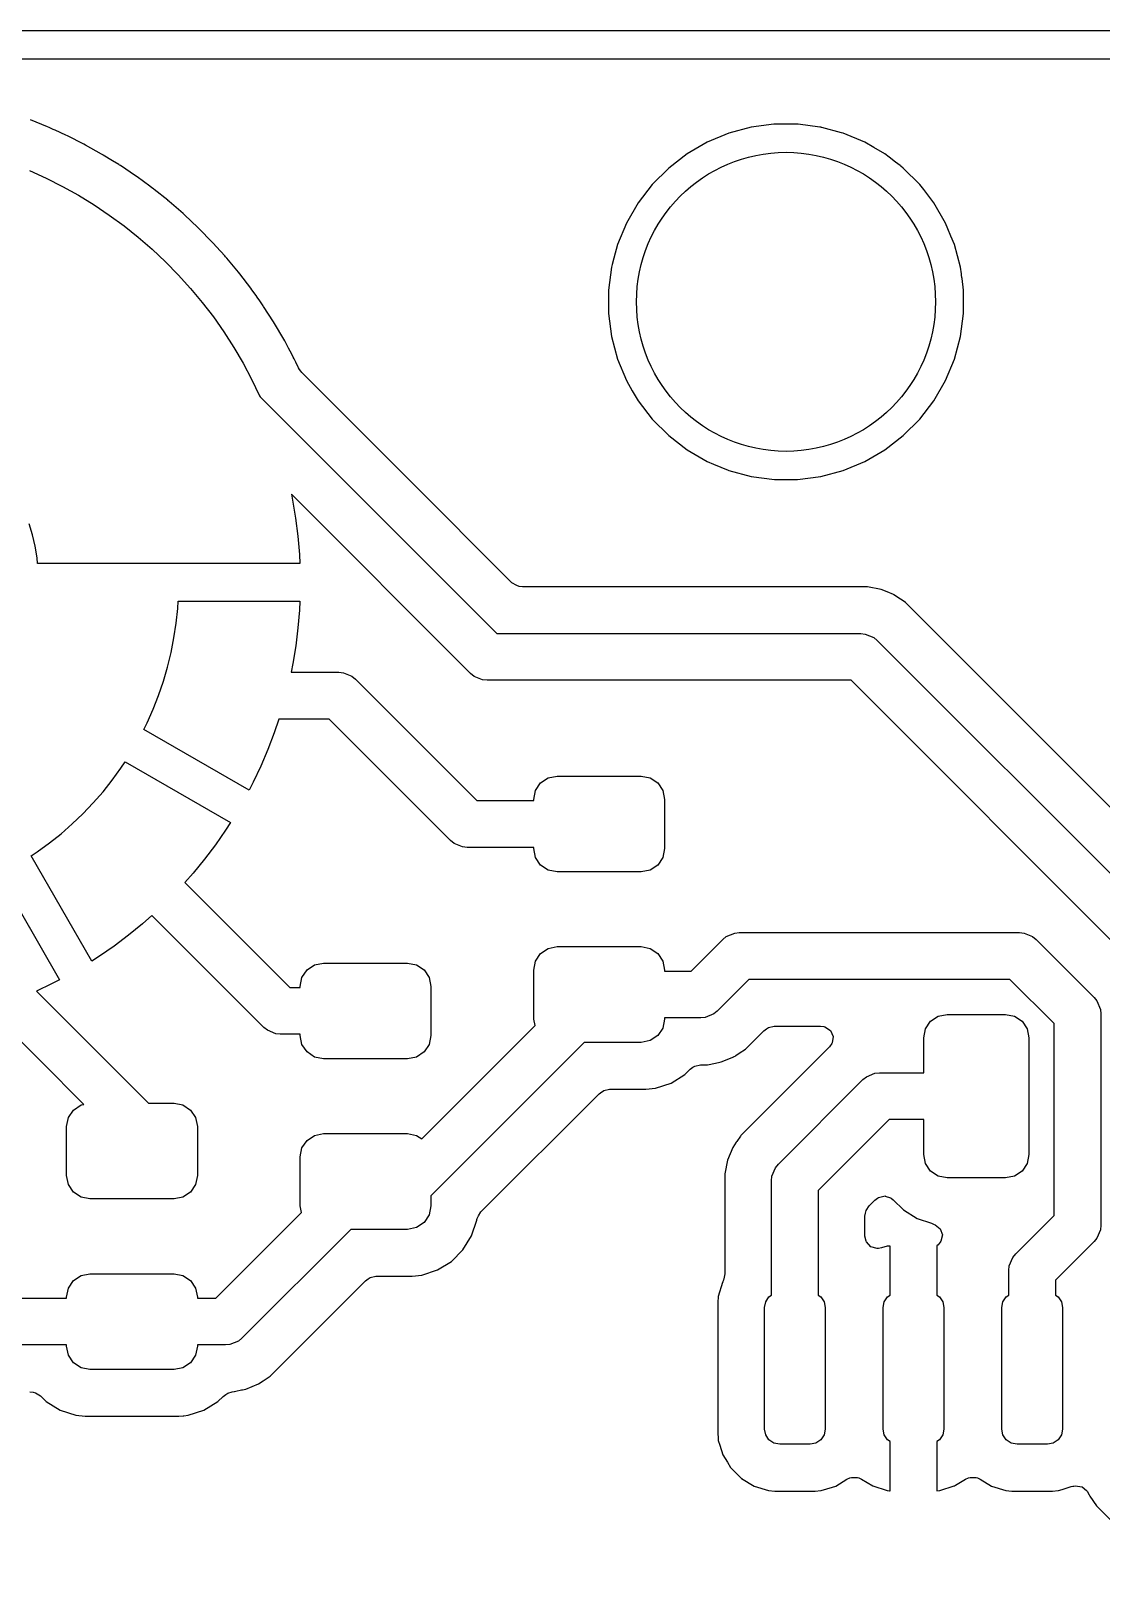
# Model space of a CAD drawing. Header units: millimetres. Extents: x 117.1 to 182.9, y -117.9 to -82.1.
# Drawn here: x 141.92 to 153.37, y -98.58 to -82.1 of the extents above; entities that cross this region are included whole.
import ezdxf

# ---------------------------------------------------------------- set-up
doc = ezdxf.new("R2010")
doc.units = ezdxf.units.MM
for name, color, linetype, lineweight, true_color in [('cut_in', 5, 'CONTINUOUS', 25, 0x0000ff), ('cut_out', 174, 'CONTINUOUS', 25, 0x000080), ('trace_in', 6, 'CONTINUOUS', 25, 0xff00ff), ('trace_out', 214, 'CONTINUOUS', 25, 0x800080)]:
    doc.layers.add(name, color=color, linetype=linetype, lineweight=lineweight, true_color=true_color)

msp = doc.modelspace()

# ---------------------------------------------------------------- linework, layer by layer
at = {"layer": 'cut_in'}
msp.add_circle((150, -85), 1.6, dxfattribs=at)
at = {"layer": 'cut_out', "linetype": 'CONTINUOUS'}
msp.add_line((164, -82.1), (136, -82.1), dxfattribs=at)
at = {"layer": 'trace_in', "linetype": 'CONTINUOUS'}
for p, q in [((149.387786, -83.196499), (149.15765, -83.291824)), ((149.628439, -83.132016), (149.387786, -83.196499)), ((149.871333, -83.100039), (149.628439, -83.132016)), ((149.873347, -83.099705), (149.871333, -83.100039)), ((149.875424, -83.0995), (149.873347, -83.099705)), ((149.875429, -83.0995), (149.875424, -83.0995)), ((149.875435, -83.0995), (149.875429, -83.0995)), ((150.124565, -83.0995), (149.875435, -83.0995)), ((150.12457, -83.0995), (150.124565, -83.0995)), ((150.124575, -83.0995), (150.12457, -83.0995)), ((150.126649, -83.099705), (150.124575, -83.0995)), ((150.128665, -83.100039), (150.126649, -83.099705)), ((150.363502, -83.130956), (150.128665, -83.100039)), ((150.371667, -83.131491), (150.363502, -83.130956)), ((150.379396, -83.134115), (150.371667, -83.131491)), ((150.383588, -83.135239), (150.379396, -83.134115)), ((150.383608, -83.135245), (150.383588, -83.135239)), ((150.593628, -83.19152), (150.383608, -83.135245)), ((150.612214, -83.1965), (150.593628, -83.19152)), ((150.842348, -83.291824), (150.612214, -83.1965)), ((149.157609, -83.291845), (148.941873, -83.416399)), ((149.15761, -83.291843), (149.157609, -83.291845)), ((149.157623, -83.291837), (149.15761, -83.291843)), ((149.15763, -83.291833), (149.157623, -83.291837)), ((149.157637, -83.29183), (149.15763, -83.291833)), ((149.15765, -83.291824), (149.157637, -83.29183)), ((150.842361, -83.29183), (150.842348, -83.291824)), ((150.842376, -83.291837), (150.842361, -83.29183)), ((150.939641, -83.347993), (150.842376, -83.291837)), ((151.058125, -83.416399), (150.939641, -83.347993)), ((148.744209, -83.568074), (148.568074, -83.744209)), ((148.744217, -83.568067), (148.744209, -83.568074)), ((148.744232, -83.568053), (148.744217, -83.568067)), ((148.941873, -83.416399), (148.744232, -83.568053)), ((151.104092, -83.451671), (151.058125, -83.416399)), ((151.172332, -83.504033), (151.104092, -83.451671)), ((151.22294, -83.542866), (151.172332, -83.504033)), ((151.228182, -83.546888), (151.22294, -83.542866)), ((151.228203, -83.546904), (151.228182, -83.546888)), ((151.255766, -83.568053), (151.228203, -83.546904)), ((151.255771, -83.568057), (151.255766, -83.568053)), ((151.255774, -83.56806), (151.255771, -83.568057)), ((151.255781, -83.568066), (151.255774, -83.56806)), ((151.431933, -83.744218), (151.255781, -83.568066)), ((148.568053, -83.744232), (148.416399, -83.941873)), ((148.568067, -83.744217), (148.568053, -83.744232)), ((148.568074, -83.744209), (148.568067, -83.744217)), ((151.431939, -83.744225), (151.431933, -83.744218)), ((151.431941, -83.744228), (151.431939, -83.744225)), ((151.431945, -83.744232), (151.431941, -83.744228)), ((151.47428, -83.799405), (151.431945, -83.744232)), ((151.583599, -83.941873), (151.47428, -83.799405)), ((148.416399, -83.941873), (148.291845, -84.157609)), ((151.708162, -84.157623), (151.583599, -83.941873)), ((148.291824, -84.15765), (148.196499, -84.387786)), ((148.29183, -84.157637), (148.291824, -84.15765)), ((148.291833, -84.15763), (148.29183, -84.157637)), ((148.291837, -84.157623), (148.291833, -84.15763)), ((148.291845, -84.157609), (148.291837, -84.157623)), ((151.708169, -84.157638), (151.708162, -84.157623)), ((151.708173, -84.157649), (151.708169, -84.157638)), ((151.708174, -84.15765), (151.708173, -84.157649)), ((151.732969, -84.21751), (151.708174, -84.15765)), ((151.732969, -84.217511), (151.732969, -84.21751)), ((151.766002, -84.297261), (151.732969, -84.217511)), ((148.196499, -84.387786), (148.157581, -84.533032)), ((151.803502, -84.387793), (151.766002, -84.297261)), ((151.867982, -84.628435), (151.803502, -84.387793)), ((148.157581, -84.533032), (148.138996, -84.602394)), ((148.132017, -84.628437), (148.099501, -84.875417)), ((148.132018, -84.628435), (148.132017, -84.628437)), ((148.138996, -84.602394), (148.132018, -84.628435)), ((151.867982, -84.628438), (151.867982, -84.628435)), ((151.877623, -84.701671), (151.867982, -84.628438)), ((151.879097, -84.712864), (151.877623, -84.701671)), ((151.87934, -84.714706), (151.879097, -84.712864)), ((151.879341, -84.714711), (151.87934, -84.714706)), ((151.882672, -84.740013), (151.879341, -84.714711)), ((148.099501, -84.875417), (148.0995, -84.875446)), ((148.0995, -84.875446), (148.0995, -85.124552)), ((151.883986, -84.75), (151.882672, -84.740013)), ((151.9005, -84.875435), (151.883986, -84.75)), ((151.9005, -85.124565), (151.9005, -84.875435)), ((148.0995, -85.124552), (148.099501, -85.124581)), ((148.099501, -85.124581), (148.132016, -85.371559)), ((151.867982, -85.371565), (151.9005, -85.124565)), ((148.132016, -85.371559), (148.196499, -85.612212)), ((151.803502, -85.612207), (151.867982, -85.371565)), ((148.196499, -85.612212), (148.291824, -85.842348)), ((151.708164, -85.842373), (151.803502, -85.612207)), ((148.291824, -85.842348), (148.29183, -85.842361)), ((148.29183, -85.842361), (148.291837, -85.842376)), ((148.291837, -85.842376), (148.355169, -85.952071)), ((151.583599, -86.058127), (151.708164, -85.842373)), ((148.355169, -85.952071), (148.416399, -86.058125)), ((148.416399, -86.058125), (148.568053, -86.255766)), ((151.431938, -86.255776), (151.583599, -86.058127)), ((148.568053, -86.255766), (148.568057, -86.255771)), ((148.568057, -86.255771), (148.56806, -86.255774)), ((148.56806, -86.255774), (148.568066, -86.255781)), ((148.568066, -86.255781), (148.744218, -86.431933)), ((151.255776, -86.431938), (151.431938, -86.255776)), ((148.744218, -86.431933), (148.744225, -86.431939)), ((148.744225, -86.431939), (148.744228, -86.431941)), ((148.744228, -86.431941), (148.744232, -86.431945)), ((148.744232, -86.431945), (148.941873, -86.583599)), ((151.058127, -86.583599), (151.255776, -86.431938)), ((148.941873, -86.583599), (149.157623, -86.708162)), ((150.842373, -86.708164), (151.058127, -86.583599)), ((149.157623, -86.708162), (149.157638, -86.708169)), ((149.157638, -86.708169), (149.225734, -86.736375)), ((149.225734, -86.736375), (149.379362, -86.80001)), ((149.379362, -86.80001), (149.387793, -86.803502)), ((149.387793, -86.803502), (149.628435, -86.867982)), ((150.371565, -86.867982), (150.612207, -86.803502)), ((150.612207, -86.803502), (150.842373, -86.708164)), ((149.628435, -86.867982), (149.875435, -86.9005)), ((149.875435, -86.9005), (149.875442, -86.9005)), ((149.875442, -86.9005), (150.124558, -86.9005)), ((150.124558, -86.9005), (150.124565, -86.9005)), ((150.124565, -86.9005), (150.371565, -86.867982))]:
    msp.add_line(p, q, dxfattribs=at)
at = {"layer": 'trace_out', "linetype": 'CONTINUOUS'}
for p, q in [((136.006643, -82.4005), (163.993357, -82.4005)), ((142.094626, -83.126893), (141.913395, -83.052953)), ((142.113541, -83.135064), (142.094626, -83.126893)), ((142.157853, -83.155288), (142.113541, -83.135064)), ((142.176539, -83.163816), (142.157853, -83.155288)), ((142.291623, -83.216339), (142.176539, -83.163816)), ((142.291636, -83.216345), (142.291623, -83.216339)), ((142.291642, -83.216348), (142.291636, -83.216345)), ((142.291703, -83.216376), (142.291642, -83.216348)), ((142.291918, -83.216475), (142.291703, -83.216376)), ((142.292464, -83.216743), (142.291918, -83.216475)), ((142.310206, -83.225281), (142.292464, -83.216743)), ((142.484792, -83.313731), (142.310206, -83.225281)), ((142.502997, -83.323424), (142.484792, -83.313731)), ((142.673834, -83.418917), (142.502997, -83.323424)), ((142.680808, -83.423004), (142.673834, -83.418917)), ((142.689357, -83.428015), (142.680808, -83.423004)), ((142.689368, -83.428021), (142.689357, -83.428015)), ((142.691072, -83.42902), (142.689368, -83.428021)), ((142.69163, -83.429348), (142.691072, -83.42902)), ((142.790461, -83.490008), (142.69163, -83.429348)), ((142.858452, -83.531738), (142.790461, -83.490008)), ((142.865622, -83.536342), (142.858452, -83.531738)), ((142.875781, -83.542866), (142.865622, -83.536342)), ((143.038299, -83.651977), (142.875781, -83.542866)), ((141.903678, -83.594943), (142.081744, -83.67621)), ((142.081744, -83.67621), (142.256349, -83.764668)), ((143.055178, -83.663816), (143.038299, -83.651977)), ((143.191586, -83.7637), (143.055178, -83.663816)), ((142.256349, -83.764668), (142.427203, -83.860171)), ((142.427203, -83.860171), (142.594021, -83.962559)), ((143.213076, -83.779436), (143.191586, -83.7637)), ((143.213118, -83.779467), (143.213076, -83.779436)), ((143.229478, -83.791968), (143.213118, -83.779467)), ((143.229483, -83.791972), (143.229478, -83.791968)), ((143.238828, -83.799419), (143.229483, -83.791972)), ((143.382518, -83.913915), (143.238828, -83.799419)), ((142.594021, -83.962559), (142.756527, -84.071662)), ((143.382549, -83.913941), (143.382518, -83.913915)), ((143.383795, -83.914976), (143.382549, -83.913941)), ((143.398412, -83.927118), (143.383795, -83.914976)), ((143.398464, -83.927162), (143.398412, -83.927118)), ((143.546349, -84.055198), (143.398464, -83.927162)), ((143.56169, -84.069038), (143.546349, -84.055198)), ((142.756527, -84.071662), (142.91445, -84.1873)), ((142.91445, -84.1873), (143.067529, -84.309279)), ((143.704391, -84.203145), (143.56169, -84.069038)), ((143.704735, -84.203486), (143.704391, -84.203145)), ((143.719049, -84.217498), (143.704735, -84.203486)), ((143.856098, -84.357245), (143.719049, -84.217498)), ((143.067529, -84.309279), (143.215507, -84.437396)), ((143.870222, -84.372247), (143.856098, -84.357245)), ((143.906112, -84.411959), (143.870222, -84.372247)), ((143.215507, -84.437396), (143.35814, -84.57144)), ((143.994354, -84.5096), (143.906112, -84.411959)), ((144.001476, -84.51748), (143.994354, -84.5096)), ((144.014964, -84.533032), (144.001476, -84.51748)), ((144.01497, -84.533039), (144.014964, -84.533032)), ((144.14018, -84.683486), (144.01497, -84.533039)), ((143.35814, -84.57144), (143.495189, -84.711187)), ((143.495189, -84.711187), (143.626428, -84.856404)), ((144.153038, -84.699592), (144.14018, -84.683486)), ((144.272011, -84.855017), (144.153038, -84.699592)), ((143.626428, -84.856404), (143.751638, -85.006851)), ((144.284203, -84.871635), (144.272011, -84.855017)), ((144.286881, -84.875446), (144.284203, -84.871635)), ((144.335527, -84.94467), (144.286881, -84.875446)), ((143.751638, -85.006851), (143.870611, -85.162276)), ((144.335528, -84.944671), (144.335527, -84.94467)), ((144.335701, -84.944918), (144.335528, -84.944671)), ((144.360575, -84.980315), (144.335701, -84.944918)), ((144.396756, -85.031802), (144.360575, -84.980315)), ((144.40394, -85.042483), (144.396756, -85.031802)), ((144.408247, -85.048885), (144.40394, -85.042483)), ((144.514163, -85.213486), (144.408247, -85.048885)), ((143.870611, -85.162276), (143.98315, -85.322423)), ((144.52496, -85.231043), (144.514163, -85.213486)), ((143.98315, -85.322423), (144.089066, -85.487024)), ((144.624078, -85.399825), (144.52496, -85.231043)), ((144.089066, -85.487024), (144.188184, -85.655806)), ((144.634151, -85.417807), (144.624078, -85.399825)), ((144.676572, -85.497297), (144.634151, -85.417807)), ((144.709224, -85.558481), (144.676572, -85.497297)), ((144.188184, -85.655806), (144.280339, -85.828488)), ((144.709225, -85.558483), (144.709224, -85.558481)), ((144.726293, -85.590464), (144.709225, -85.558483)), ((144.73565, -85.608891), (144.726293, -85.590464)), ((144.753247, -85.645372), (144.73565, -85.608891)), ((144.782918, -85.706883), (144.753247, -85.645372)), ((144.793491, -85.724787), (144.782918, -85.706883)), ((144.280339, -85.828488), (144.365379, -86.004783)), ((144.805413, -85.741578), (144.793491, -85.724787)), ((144.818836, -85.757468), (144.805413, -85.741578)), ((145.953174, -86.891807), (144.818836, -85.757468)), ((144.365379, -86.004783), (144.370757, -86.017203)), ((144.370757, -86.017203), (146.903554, -88.55)), ((147.067136, -88.005769), (145.953174, -86.891807)), ((146.623223, -88.976777), (144.706275, -87.059829)), ((144.706275, -87.059829), (144.719118, -87.121661)), ((144.719118, -87.121661), (144.751076, -87.314768)), ((144.751076, -87.314768), (144.775135, -87.509018)), ((141.934986, -87.494103), (141.899444, -87.374084)), ((141.962952, -87.616109), (141.934986, -87.494103)), ((144.775135, -87.509018), (144.791256, -87.704087)), ((141.983233, -87.739625), (141.962952, -87.616109)), ((141.989975, -87.801848), (141.983233, -87.739625)), ((144.795832, -87.801848), (141.989975, -87.801848)), ((144.791256, -87.704087), (144.795832, -87.801848)), ((147.119881, -88.037065), (147.067136, -88.005769)), ((147.145123, -88.044477), (147.119881, -88.037065)), ((147.180059, -88.0495), (147.145123, -88.044477)), ((150.873918, -88.0495), (147.180059, -88.0495)), ((150.87392, -88.0495), (150.873918, -88.0495)), ((150.873922, -88.0495), (150.87392, -88.0495)), ((151.0189, -88.078338), (150.873922, -88.0495)), ((151.018911, -88.078341), (151.0189, -88.078338)), ((151.018913, -88.078341), (151.018911, -88.078341)), ((151.018917, -88.078343), (151.018913, -88.078341)), ((151.081134, -88.104114), (151.018917, -88.078343)), ((151.149828, -88.132568), (151.081134, -88.104114)), ((151.154462, -88.134224), (151.149828, -88.132568)), ((151.224178, -88.180807), (151.154462, -88.134224)), ((151.252895, -88.199995), (151.224178, -88.180807)), ((143.47299, -88.439596), (143.489301, -88.281273)), ((143.489301, -88.281273), (143.494281, -88.201848)), ((143.494281, -88.201848), (144.795832, -88.201848)), ((144.791355, -88.297801), (144.775674, -88.489271)), ((144.795832, -88.201848), (144.791355, -88.297801)), ((151.278414, -88.217046), (151.252895, -88.199995)), ((151.278421, -88.217052), (151.278414, -88.217046)), ((151.278428, -88.217059), (151.278421, -88.217052)), ((151.278429, -88.21706), (151.278428, -88.217059)), ((153.637046, -90.575679), (151.278429, -88.21706)), ((143.449499, -88.597013), (143.47299, -88.439596)), ((144.775674, -88.489271), (144.752346, -88.679961)), ((143.418877, -88.7532), (143.449499, -88.597013)), ((146.903554, -88.55), (150.8, -88.55)), ((150.8, -88.55), (150.848773, -88.554804)), ((150.848773, -88.554804), (150.938893, -88.592133)), ((150.938893, -88.592133), (150.938897, -88.592137)), ((150.938897, -88.592137), (150.976777, -88.623223)), ((150.976777, -88.623223), (154.081777, -91.728223)), ((143.381187, -88.907833), (143.418877, -88.7532)), ((144.752346, -88.679961), (144.721406, -88.869565)), ((143.336507, -89.060594), (143.381187, -88.907833)), ((144.721406, -88.869565), (144.702047, -88.964203)), ((144.702047, -88.964203), (145.214203, -88.964203)), ((145.214203, -88.964203), (145.262976, -88.969007)), ((145.262976, -88.969007), (145.353096, -89.006336)), ((145.353096, -89.006336), (145.3531, -89.00634)), ((145.3531, -89.00634), (145.39098, -89.037426)), ((146.661102, -89.007862), (146.623223, -88.976777)), ((146.661107, -89.007867), (146.661102, -89.007862)), ((146.751227, -89.045196), (146.661107, -89.007867)), ((143.284929, -89.211165), (143.336507, -89.060594)), ((145.39098, -89.037426), (146.691054, -90.3375)), ((146.8, -89.05), (146.751227, -89.045196)), ((150.696446, -89.05), (146.8, -89.05)), ((153.655, -92.008554), (150.696446, -89.05)), ((143.22656, -89.359236), (143.284929, -89.211165)), ((143.161521, -89.504501), (143.22656, -89.359236)), ((144.571685, -89.464203), (144.52271, -89.611082)), ((145.110649, -89.464203), (144.571685, -89.464203)), ((146.410723, -90.764277), (145.110649, -89.464203)), ((143.126136, -89.575783), (143.161521, -89.504501)), ((144.253312, -90.226559), (143.126136, -89.575783)), ((144.52271, -89.611082), (144.454699, -89.790752)), ((144.454699, -89.790752), (144.379554, -89.967558)), ((142.788801, -90.117428), (142.882084, -89.988471)), ((142.882084, -89.988471), (142.926136, -89.922194)), ((142.926136, -89.922194), (144.053312, -90.572969)), ((144.379554, -89.967558), (144.297395, -90.141214)), ((142.689753, -90.242012), (142.788801, -90.117428)), ((144.297395, -90.141214), (144.253312, -90.226559)), ((147.31903, -90.229329), (147.373223, -90.148223)), ((147.373223, -90.148223), (147.454329, -90.09403)), ((147.454329, -90.09403), (147.55, -90.075)), ((147.55, -90.075), (148.45, -90.075)), ((148.45, -90.075), (148.545671, -90.09403)), ((148.545671, -90.09403), (148.626777, -90.148223)), ((148.626777, -90.148223), (148.68097, -90.229329)), ((142.585143, -90.361965), (142.689753, -90.242012)), ((147.3, -90.325), (147.31903, -90.229329)), ((147.3, -90.3375), (147.3, -90.325)), ((148.68097, -90.229329), (148.7, -90.325)), ((148.7, -90.325), (148.7, -90.85)), ((142.360118, -90.586995), (142.475189, -90.477038)), ((142.475189, -90.477038), (142.585143, -90.361965)), ((146.691054, -90.3375), (147.3, -90.3375)), ((142.240167, -90.691606), (142.360118, -90.586995)), ((144.001459, -90.653829), (143.892147, -90.81181)), ((144.053312, -90.572969), (144.001459, -90.653829)), ((141.98663, -90.883943), (142.115586, -90.790658)), ((142.115586, -90.790658), (142.240167, -90.691606)), ((143.892147, -90.81181), (143.776602, -90.965291)), ((146.448602, -90.795362), (146.410723, -90.764277)), ((146.448607, -90.795367), (146.448602, -90.795362)), ((146.538727, -90.832696), (146.448607, -90.795367)), ((141.920346, -90.927984), (141.98663, -90.883943)), ((142.571121, -92.05516), (141.920346, -90.927984)), ((143.776602, -90.965291), (143.655008, -91.114025)), ((146.5875, -90.8375), (146.538727, -90.832696)), ((147.3, -90.8375), (146.5875, -90.8375)), ((147.3, -90.85), (147.3, -90.8375)), ((147.31903, -90.945671), (147.3, -90.85)), ((147.373223, -91.026777), (147.31903, -90.945671)), ((148.68097, -90.945671), (148.626777, -91.026777)), ((148.7, -90.85), (148.68097, -90.945671)), ((141.573935, -91.127984), (142.224711, -92.25516)), ((143.655008, -91.114025), (143.566927, -91.213373)), ((147.454329, -91.08097), (147.373223, -91.026777)), ((147.55, -91.1), (147.454329, -91.08097)), ((148.45, -91.1), (147.55, -91.1)), ((148.545671, -91.08097), (148.45, -91.1)), ((148.626777, -91.026777), (148.545671, -91.08097)), ((143.566927, -91.213373), (144.691054, -92.3375)), ((143.213486, -91.56704), (143.11218, -91.656861)), ((144.410723, -92.764277), (143.213486, -91.56704)), ((142.963447, -91.778457), (142.809968, -91.894005)), ((143.11218, -91.656861), (142.963447, -91.778457)), ((149.323223, -91.823223), (149.361102, -91.792137)), ((149.361102, -91.792137), (149.361107, -91.792133)), ((149.361107, -91.792133), (149.451227, -91.754804)), ((149.451227, -91.754804), (149.5, -91.75)), ((149.5, -91.75), (152.5, -91.75)), ((152.5, -91.75), (152.548773, -91.754804)), ((152.548773, -91.754804), (152.638893, -91.792133)), ((152.638893, -91.792133), (152.638897, -91.792137)), ((152.638897, -91.792137), (152.676777, -91.823223)), ((142.809968, -91.894005), (142.651989, -92.00332)), ((147.31903, -92.054329), (147.373223, -91.973223)), ((147.373223, -91.973223), (147.454329, -91.91903)), ((147.454329, -91.91903), (147.55, -91.9)), ((147.55, -91.9), (148.45, -91.9)), ((148.45, -91.9), (148.545671, -91.91903)), ((148.545671, -91.91903), (148.626777, -91.973223)), ((148.626777, -91.973223), (148.68097, -92.054329)), ((148.983946, -92.1625), (149.323223, -91.823223)), ((152.676777, -91.823223), (153.296828, -92.443275)), ((142.651989, -92.00332), (142.571121, -92.05516)), ((144.873223, -92.148223), (144.954329, -92.09403)), ((144.954329, -92.09403), (145.05, -92.075)), ((145.05, -92.075), (145.95, -92.075)), ((145.95, -92.075), (146.045671, -92.09403)), ((146.045671, -92.09403), (146.126777, -92.148223)), ((147.3, -92.15), (147.31903, -92.054329)), ((148.68097, -92.054329), (148.7, -92.15)), ((142.139375, -92.29926), (141.978463, -92.375386)), ((142.224711, -92.25516), (142.139375, -92.29926)), ((144.8, -92.325), (144.81903, -92.229329)), ((144.81903, -92.229329), (144.873223, -92.148223)), ((146.126777, -92.148223), (146.18097, -92.229329)), ((146.18097, -92.229329), (146.2, -92.325)), ((147.3, -92.675), (147.3, -92.15)), ((148.7, -92.15), (148.7, -92.1625)), ((148.7, -92.1625), (148.983946, -92.1625)), ((149.603554, -92.25), (149.264277, -92.589277)), ((152.396446, -92.25), (149.603554, -92.25)), ((152.870051, -92.723604), (152.396446, -92.25)), ((141.978463, -92.375386), (143.176777, -93.5737)), ((144.691054, -92.3375), (144.8, -92.3375)), ((144.8, -92.3375), (144.8, -92.325)), ((146.2, -92.325), (146.2, -92.85)), ((153.296828, -92.443275), (153.327919, -92.481159)), ((142.484081, -93.588112), (141.467722, -92.571753)), ((149.226393, -92.620367), (149.136273, -92.657696)), ((149.226397, -92.620362), (149.226393, -92.620367)), ((149.264277, -92.589277), (149.226397, -92.620362)), ((151.629329, -92.64403), (151.725, -92.625)), ((151.725, -92.625), (152.35, -92.625)), ((152.35, -92.625), (152.445671, -92.64403)), ((153.327919, -92.481159), (153.365248, -92.571279)), ((153.365248, -92.571279), (153.365248, -92.571288)), ((153.365248, -92.571288), (153.370051, -92.620051)), ((153.370051, -92.620051), (153.370051, -94.879949)), ((144.448602, -92.795362), (144.410723, -92.764277)), ((144.448607, -92.795367), (144.448602, -92.795362)), ((144.538727, -92.832696), (144.448607, -92.795367)), ((146.102166, -93.956779), (147.313927, -92.745018)), ((147.313927, -92.745018), (147.3, -92.675)), ((148.68097, -92.770671), (148.626777, -92.851777)), ((148.7, -92.675), (148.68097, -92.770671)), ((149.0875, -92.6625), (148.7, -92.6625)), ((148.7, -92.6625), (148.7, -92.675)), ((149.136273, -92.657696), (149.0875, -92.6625)), ((149.761944, -92.799423), (149.790194, -92.778275)), ((149.790194, -92.778275), (149.813286, -92.765667)), ((149.813286, -92.765667), (149.872711, -92.7505)), ((149.872711, -92.7505), (150.37094, -92.7505)), ((150.37094, -92.7505), (150.405867, -92.755521)), ((150.405867, -92.755521), (150.41672, -92.758707)), ((150.41672, -92.758707), (150.475501, -92.796477)), ((150.475501, -92.796477), (150.50453, -92.860031)), ((151.475, -92.875), (151.49403, -92.779329)), ((151.49403, -92.779329), (151.548223, -92.698223)), ((151.548223, -92.698223), (151.629329, -92.64403)), ((152.445671, -92.64403), (152.526777, -92.698223)), ((152.526777, -92.698223), (152.58097, -92.779329)), ((152.58097, -92.779329), (152.6, -92.875)), ((152.870051, -94.776395), (152.870051, -92.723604)), ((144.5875, -92.8375), (144.538727, -92.832696)), ((144.8, -92.8375), (144.5875, -92.8375)), ((144.8, -92.85), (144.8, -92.8375)), ((144.81903, -92.945671), (144.8, -92.85)), ((144.873223, -93.026777), (144.81903, -92.945671)), ((146.18097, -92.945671), (146.126777, -93.026777)), ((146.2, -92.85), (146.18097, -92.945671)), ((147.841054, -92.925), (146.2, -94.566054)), ((148.45, -92.925), (147.841054, -92.925)), ((148.545671, -92.90597), (148.45, -92.925)), ((148.626777, -92.851777), (148.545671, -92.90597)), ((149.565916, -92.995452), (149.761944, -92.799423)), ((150.491405, -92.936167), (150.466289, -92.972342)), ((150.49459, -92.929192), (150.491405, -92.936167)), ((150.494591, -92.92919), (150.49459, -92.929192)), ((150.50453, -92.860031), (150.494591, -92.92919)), ((151.475, -93.25), (151.475, -92.875)), ((152.6, -92.875), (152.6, -94.125)), ((144.954329, -93.08097), (144.873223, -93.026777)), ((145.05, -93.1), (144.954329, -93.08097)), ((145.95, -93.1), (145.05, -93.1)), ((146.045671, -93.08097), (145.95, -93.1)), ((146.126777, -93.026777), (146.045671, -93.08097)), ((149.306413, -93.134158), (149.425091, -93.085)), ((149.425091, -93.085), (149.436459, -93.080291)), ((149.436459, -93.080291), (149.439242, -93.079321)), ((149.439242, -93.079321), (149.440679, -93.078656)), ((149.440679, -93.078656), (149.445349, -93.076608)), ((149.445349, -93.076608), (149.454605, -93.072774)), ((149.454605, -93.072774), (149.463488, -93.06389)), ((149.463488, -93.06389), (149.498902, -93.040228)), ((149.498902, -93.040228), (149.565916, -92.995452)), ((150.466289, -92.972342), (149.51684, -93.921789)), ((148.769334, -93.359814), (148.918656, -93.267712)), ((148.918656, -93.267712), (148.974447, -93.21192)), ((148.974447, -93.21192), (149.002694, -93.190775)), ((149.002694, -93.190775), (149.025786, -93.178167)), ((149.025786, -93.178167), (149.085211, -93.163)), ((149.085211, -93.163), (149.161421, -93.163)), ((149.161421, -93.163), (149.177495, -93.159802)), ((149.177495, -93.159802), (149.276109, -93.140186)), ((149.276109, -93.140186), (149.306413, -93.134158)), ((150.823223, -93.323223), (150.861102, -93.292137)), ((150.861102, -93.292137), (150.861107, -93.292133)), ((150.861107, -93.292133), (150.951227, -93.254804)), ((150.951227, -93.254804), (151, -93.25)), ((151, -93.25), (151.475, -93.25)), ((147.999443, -93.474421), (148.027697, -93.453272)), ((148.027697, -93.453272), (148.027718, -93.453261)), ((148.027718, -93.453261), (148.034608, -93.449498)), ((148.034608, -93.449498), (148.050787, -93.440665)), ((148.050787, -93.440665), (148.11021, -93.425499)), ((148.11021, -93.425499), (148.500002, -93.425499)), ((148.500002, -93.425499), (148.500008, -93.425499)), ((148.500008, -93.425499), (148.602797, -93.414999)), ((148.602797, -93.414999), (148.769334, -93.359814)), ((149.918223, -94.228223), (150.823223, -93.323223)), ((142.373223, -93.648223), (142.454329, -93.59403)), ((142.454329, -93.59403), (142.484081, -93.588112)), ((143.176777, -93.5737), (143.177844, -93.575)), ((143.177844, -93.575), (143.45, -93.575)), ((143.45, -93.575), (143.545671, -93.59403)), ((143.545671, -93.59403), (143.626777, -93.648223)), ((146.735352, -94.738513), (147.999443, -93.474421)), ((142.3, -93.825), (142.31903, -93.729329)), ((142.31903, -93.729329), (142.373223, -93.648223)), ((143.626777, -93.648223), (143.68097, -93.729329)), ((143.68097, -93.729329), (143.7, -93.825)), ((151.103554, -93.75), (150.345, -94.508554)), ((151.475, -93.75), (151.103554, -93.75)), ((151.475, -94.125), (151.475, -93.75)), ((142.3, -94.35), (142.3, -93.825)), ((143.7, -93.825), (143.7, -94.35)), ((144.873223, -93.973223), (144.954329, -93.91903)), ((144.954329, -93.91903), (145.05, -93.9)), ((145.05, -93.9), (145.95, -93.9)), ((145.95, -93.9), (146.045671, -93.91903)), ((146.045671, -93.91903), (146.102166, -93.956779)), ((149.512048, -93.926584), (149.473537, -93.984222)), ((149.512051, -93.926579), (149.512048, -93.926584)), ((149.512052, -93.926578), (149.512051, -93.926579)), ((149.516835, -93.921794), (149.512052, -93.926578)), ((149.51684, -93.921789), (149.516835, -93.921794)), ((144.8, -94.15), (144.81903, -94.054329)), ((144.81903, -94.054329), (144.873223, -93.973223)), ((149.429906, -94.049522), (149.373344, -94.186079)), ((149.429915, -94.049504), (149.429906, -94.049522)), ((149.42992, -94.049496), (149.429915, -94.049504)), ((149.468247, -93.992138), (149.42992, -94.049495)), ((149.42992, -94.049495), (149.42992, -94.049496)), ((149.468248, -93.992134), (149.468247, -93.992138)), ((149.473529, -93.984234), (149.468248, -93.992134)), ((149.473537, -93.984222), (149.473529, -93.984234)), ((144.8, -94.675), (144.8, -94.15)), ((149.373338, -94.186098), (149.3445, -94.331076)), ((149.373344, -94.186079), (149.373338, -94.186098)), ((149.849804, -94.356227), (149.887133, -94.266107)), ((149.887133, -94.266107), (149.887137, -94.266102)), ((149.887137, -94.266102), (149.918223, -94.228223)), ((151.49403, -94.220671), (151.475, -94.125)), ((151.548223, -94.301777), (151.49403, -94.220671)), ((152.58097, -94.220671), (152.526777, -94.301777)), ((152.6, -94.125), (152.58097, -94.220671)), ((142.31903, -94.445671), (142.3, -94.35)), ((142.373223, -94.526777), (142.31903, -94.445671)), ((143.68097, -94.445671), (143.626777, -94.526777)), ((143.7, -94.35), (143.68097, -94.445671)), ((149.3445, -94.331076), (149.3445, -95.402079)), ((149.845, -94.405), (149.849804, -94.356227)), ((149.845, -95.629283), (149.845, -94.405)), ((151.629329, -94.35597), (151.548223, -94.301777)), ((151.725, -94.375), (151.629329, -94.35597)), ((152.35, -94.375), (151.725, -94.375)), ((152.445671, -94.35597), (152.35, -94.375)), ((152.526777, -94.301777), (152.445671, -94.35597)), ((142.454329, -94.58097), (142.373223, -94.526777)), ((142.55, -94.6), (142.454329, -94.58097)), ((143.45, -94.6), (142.55, -94.6)), ((143.545671, -94.58097), (143.45, -94.6)), ((143.626777, -94.526777), (143.545671, -94.58097)), ((146.2, -94.566054), (146.2, -94.675)), ((150.345, -94.508554), (150.345, -95.629283)), ((150.889228, -94.672137), (150.949715, -94.61165)), ((150.949715, -94.61165), (150.977965, -94.590503)), ((150.977965, -94.590503), (150.991689, -94.583009)), ((150.991689, -94.583009), (151.059941, -94.568159)), ((151.059941, -94.568159), (151.061748, -94.568288)), ((151.061748, -94.568288), (151.119952, -94.587654)), ((151.119952, -94.587654), (151.12647, -94.591843)), ((151.12647, -94.591843), (151.147105, -94.608473)), ((151.147105, -94.608473), (151.256344, -94.717712)), ((143.896446, -95.6625), (144.813927, -94.745019)), ((144.813927, -94.745019), (144.8, -94.675)), ((146.18097, -94.770671), (146.126777, -94.851777)), ((146.2, -94.675), (146.18097, -94.770671)), ((146.708223, -94.779351), (146.735352, -94.738513)), ((150.8455, -94.785057), (150.850522, -94.750124)), ((150.850522, -94.750124), (150.857934, -94.724879)), ((150.857934, -94.724879), (150.889228, -94.672137)), ((151.256344, -94.717712), (151.405666, -94.809814)), ((152.458223, -95.188223), (152.870051, -94.776395)), ((145.341053, -94.925), (144.176777, -96.089277)), ((145.95, -94.925), (145.341053, -94.925)), ((146.045671, -94.90597), (145.95, -94.925)), ((146.126777, -94.851777), (146.045671, -94.90597)), ((146.634814, -94.994334), (146.689999, -94.827797)), ((146.689999, -94.827795), (146.692128, -94.821371)), ((146.689999, -94.827797), (146.689999, -94.827795)), ((146.692128, -94.821371), (146.692232, -94.821405)), ((146.692232, -94.821405), (146.695844, -94.809693)), ((146.695844, -94.809693), (146.708223, -94.779351)), ((150.8455, -94.999632), (150.8455, -94.785057)), ((151.405666, -94.809814), (151.55792, -94.860266)), ((151.55792, -94.860266), (151.565713, -94.863142)), ((151.565713, -94.863142), (151.578418, -94.868323)), ((151.578418, -94.868323), (151.578418, -94.868324)), ((151.578418, -94.868324), (151.59601, -94.875498)), ((151.59601, -94.875498), (151.596596, -94.875737)), ((151.596596, -94.875737), (151.651238, -94.919281)), ((151.651238, -94.919281), (151.673665, -94.985453)), ((153.365248, -94.928721), (153.327919, -95.018841)), ((153.370051, -94.879949), (153.365248, -94.928711)), ((153.365248, -94.928711), (153.365248, -94.928721)), ((146.542712, -95.143656), (146.634814, -94.994334)), ((150.857564, -95.052983), (150.8455, -94.999632)), ((150.860713, -95.059588), (150.857564, -95.052983)), ((150.907327, -95.111631), (150.860713, -95.059588)), ((151.082197, -95.106067), (151.023407, -95.124386)), ((151.082208, -95.106065), (151.082197, -95.106067)), ((151.110901, -95.103457), (151.082208, -95.106065)), ((151.114999, -95.103085), (151.110901, -95.103457)), ((151.115, -95.103085), (151.114999, -95.103085)), ((151.115, -95.629283), (151.115, -95.103085)), ((151.615001, -95.10308), (151.615, -95.103084)), ((151.615, -95.103084), (151.615, -95.629283)), ((151.628134, -95.091087), (151.615001, -95.10308)), ((151.651494, -95.062224), (151.628134, -95.091087)), ((151.656751, -95.053254), (151.651494, -95.062224)), ((151.656756, -95.053246), (151.656751, -95.053254)), ((151.673665, -94.985453), (151.656756, -95.053246)), ((153.296828, -95.056725), (152.885, -95.468553)), ((153.327919, -95.018841), (153.296828, -95.056725)), ((146.269334, -95.359814), (146.418656, -95.267712)), ((146.418656, -95.267712), (146.542712, -95.143656)), ((150.974681, -95.130211), (150.907327, -95.111631)), ((150.988557, -95.129983), (150.974681, -95.130211)), ((151.023407, -95.124386), (150.988557, -95.129983)), ((152.389804, -95.316227), (152.427133, -95.226107)), ((152.427133, -95.226107), (152.427137, -95.226102)), ((152.427137, -95.226102), (152.458223, -95.188223)), ((142.373223, -95.473223), (142.454329, -95.41903)), ((142.454329, -95.41903), (142.55, -95.4)), ((142.55, -95.4), (143.45, -95.4)), ((143.45, -95.4), (143.545671, -95.41903)), ((143.545671, -95.41903), (143.626777, -95.473223)), ((145.550787, -95.440665), (145.61021, -95.425499)), ((145.61021, -95.425499), (146.000002, -95.425499)), ((146.000002, -95.425499), (146.000008, -95.425499)), ((146.000008, -95.425499), (146.102797, -95.414999)), ((146.102797, -95.414999), (146.269334, -95.359814)), ((149.339945, -95.435379), (149.330498, -95.469265)), ((149.3445, -95.402079), (149.339945, -95.435379)), ((152.385, -95.365), (152.389804, -95.316227)), ((152.385, -95.629283), (152.385, -95.365)), ((142.3, -95.65), (142.31903, -95.554329)), ((142.31903, -95.554329), (142.373223, -95.473223)), ((143.626777, -95.473223), (143.68097, -95.554329)), ((143.68097, -95.554329), (143.7, -95.65)), ((144.478416, -96.495452), (145.499443, -95.474421)), ((145.499443, -95.474421), (145.527697, -95.453272)), ((145.527697, -95.453272), (145.550787, -95.440665)), ((149.321405, -95.495017), (149.275568, -95.642114)), ((149.322391, -95.491091), (149.321405, -95.495017)), ((149.325353, -95.483688), (149.322391, -95.491091)), ((149.330498, -95.469265), (149.325009, -95.48355)), ((149.325009, -95.48355), (149.325353, -95.483688)), ((152.885, -95.468553), (152.885, -95.629283)), ((141.2, -95.6625), (142.3, -95.6625)), ((142.3, -95.6625), (142.3, -95.65)), ((143.7, -95.65), (143.7, -95.6625)), ((143.7, -95.6625), (143.896446, -95.6625)), ((149.275567, -95.642119), (149.2695, -95.708901)), ((149.2695, -95.708901), (149.2695, -97.116105)), ((149.275568, -95.642114), (149.275567, -95.642119)), ((149.77, -95.7625), (149.78237, -95.700314)), ((149.77, -97.0625), (149.77, -95.7625)), ((149.78237, -95.700314), (149.817595, -95.647595)), ((149.817595, -95.647595), (149.845, -95.629283)), ((150.345, -95.629283), (150.372405, -95.647595)), ((150.372405, -95.647595), (150.40763, -95.700314)), ((150.40763, -95.700314), (150.42, -95.7625)), ((150.42, -95.7625), (150.42, -97.0625)), ((151.04, -95.7625), (151.05237, -95.700314)), ((151.04, -97.0625), (151.04, -95.7625)), ((151.05237, -95.700314), (151.087595, -95.647595)), ((151.087595, -95.647595), (151.115, -95.629283)), ((151.615, -95.629283), (151.642405, -95.647595)), ((151.642405, -95.647595), (151.67763, -95.700314)), ((151.67763, -95.700314), (151.69, -95.7625)), ((151.69, -95.7625), (151.69, -97.0625)), ((152.31, -95.7625), (152.32237, -95.700314)), ((152.31, -97.0625), (152.31, -95.7625)), ((152.32237, -95.700314), (152.357595, -95.647595)), ((152.357595, -95.647595), (152.385, -95.629283)), ((152.885, -95.629283), (152.912405, -95.647595)), ((152.912405, -95.647595), (152.94763, -95.700314)), ((152.94763, -95.700314), (152.96, -95.7625)), ((152.96, -95.7625), (152.96, -97.0625)), ((144.176777, -96.089277), (144.138897, -96.120362)), ((142.3, -96.1625), (141.2, -96.1625)), ((142.3, -96.175), (142.3, -96.1625)), ((142.31903, -96.270671), (142.3, -96.175)), ((143.7, -96.175), (143.68097, -96.270671)), ((144, -96.1625), (143.7, -96.1625)), ((143.7, -96.1625), (143.7, -96.175)), ((144.048773, -96.157696), (144, -96.1625)), ((144.138893, -96.120367), (144.048773, -96.157696)), ((144.138897, -96.120362), (144.138893, -96.120367)), ((142.373223, -96.351777), (142.31903, -96.270671)), ((142.454329, -96.40597), (142.373223, -96.351777)), ((142.55, -96.425), (142.454329, -96.40597)), ((143.45, -96.425), (142.55, -96.425)), ((143.545671, -96.40597), (143.45, -96.425)), ((143.626777, -96.351777), (143.545671, -96.40597)), ((143.68097, -96.270671), (143.626777, -96.351777)), ((144.218913, -96.634158), (144.355495, -96.577584)), ((144.355495, -96.577584), (144.404729, -96.544686)), ((144.404729, -96.544686), (144.478416, -96.495452)), ((141.90744, -96.663), (141.942372, -96.668021)), ((141.942372, -96.668021), (141.967616, -96.675434)), ((141.967616, -96.675434), (142.020362, -96.70673)), ((142.020362, -96.70673), (142.081344, -96.767712)), ((143.918656, -96.767712), (143.974447, -96.71192)), ((143.974447, -96.71192), (144.002689, -96.690778)), ((144.002689, -96.690778), (144.026728, -96.677652)), ((144.026728, -96.677652), (144.072895, -96.663196)), ((144.072895, -96.663196), (144.094638, -96.660857)), ((144.094638, -96.660857), (144.096914, -96.659302)), ((144.096914, -96.659302), (144.111033, -96.655617)), ((144.111033, -96.655617), (144.171462, -96.643596)), ((144.171462, -96.643596), (144.171463, -96.643596)), ((144.171463, -96.643596), (144.181003, -96.641698)), ((144.181003, -96.641698), (144.218913, -96.634158)), ((142.081344, -96.767712), (142.230666, -96.859814)), ((142.230666, -96.859814), (142.397203, -96.914999)), ((142.397203, -96.914999), (142.499991, -96.9255)), ((143.546459, -96.920753), (143.556303, -96.919748)), ((143.556303, -96.919747), (143.602797, -96.914999)), ((143.556303, -96.919748), (143.556303, -96.919747)), ((143.602797, -96.914999), (143.769334, -96.859814)), ((143.769334, -96.859814), (143.918656, -96.767712)), ((142.499991, -96.9255), (143.500008, -96.925499)), ((143.500008, -96.925499), (143.500016, -96.925498)), ((143.500016, -96.925498), (143.500019, -96.925498)), ((143.500019, -96.925498), (143.500027, -96.925497)), ((143.500027, -96.925497), (143.500317, -96.925479)), ((143.500317, -96.925479), (143.501333, -96.925363)), ((143.501333, -96.925363), (143.546459, -96.920753)), ((149.78237, -97.124686), (149.77, -97.0625)), ((150.42, -97.0625), (150.40763, -97.124686)), ((151.05237, -97.124686), (151.04, -97.0625)), ((151.69, -97.0625), (151.67763, -97.124686)), ((152.32237, -97.124686), (152.31, -97.0625)), ((152.96, -97.0625), (152.94763, -97.124686)), ((149.2695, -97.116105), (149.272361, -97.147584)), ((149.272361, -97.147584), (149.275568, -97.182882)), ((149.275568, -97.182882), (149.275571, -97.182893)), ((149.275571, -97.182893), (149.292096, -97.235923)), ((149.292096, -97.235923), (149.323465, -97.336595)), ((149.817595, -97.177405), (149.78237, -97.124686)), ((149.870314, -97.21263), (149.817595, -97.177405)), ((149.9325, -97.225), (149.870314, -97.21263)), ((150.2575, -97.225), (149.9325, -97.225)), ((150.319686, -97.21263), (150.2575, -97.225)), ((150.372405, -97.177405), (150.319686, -97.21263)), ((150.40763, -97.124686), (150.372405, -97.177405)), ((151.087595, -97.177405), (151.05237, -97.124686)), ((151.115, -97.195716), (151.087595, -97.177405)), ((151.115, -97.721914), (151.115, -97.195716)), ((151.642405, -97.177405), (151.615, -97.195716)), ((151.615, -97.195716), (151.615, -97.721914)), ((151.67763, -97.124686), (151.642405, -97.177405)), ((152.357595, -97.177405), (152.32237, -97.124686)), ((152.410314, -97.21263), (152.357595, -97.177405)), ((152.4725, -97.225), (152.410314, -97.21263)), ((152.7975, -97.225), (152.4725, -97.225)), ((152.859686, -97.21263), (152.7975, -97.225)), ((152.912405, -97.177405), (152.859686, -97.21263)), ((152.94763, -97.124686), (152.912405, -97.177405)), ((149.323465, -97.336595), (149.323467, -97.336599)), ((149.323467, -97.336599), (149.3721, -97.417046)), ((149.3721, -97.417046), (149.372101, -97.417049)), ((149.372101, -97.417049), (149.406761, -97.474385)), ((149.406761, -97.474385), (149.406765, -97.47439)), ((149.406765, -97.47439), (149.406766, -97.474391)), ((149.406766, -97.474391), (149.520608, -97.588233)), ((149.520608, -97.588233), (149.52061, -97.588234)), ((149.52061, -97.588234), (149.520612, -97.588236)), ((149.520612, -97.588236), (149.52062, -97.58824)), ((149.52062, -97.58824), (149.521951, -97.5892)), ((149.521951, -97.5892), (149.524853, -97.590799)), ((149.524853, -97.590799), (149.658398, -97.671531)), ((149.658398, -97.671531), (149.812113, -97.71943)), ((149.812113, -97.71943), (149.878909, -97.7255)), ((149.878909, -97.7255), (150.31109, -97.725499)), ((150.31109, -97.725499), (150.311098, -97.725499)), ((150.311098, -97.725499), (150.372752, -97.719897)), ((150.372752, -97.719897), (150.373159, -97.719863)), ((150.373159, -97.719863), (150.373305, -97.719893)), ((150.373305, -97.719893), (150.376035, -97.719769)), ((150.376035, -97.719769), (150.377283, -97.719617)), ((150.377283, -97.719617), (150.37788, -97.719431)), ((150.37788, -97.719431), (150.377882, -97.719431)), ((150.377882, -97.719431), (150.377885, -97.71943)), ((150.377885, -97.71943), (150.377887, -97.71943)), ((150.377887, -97.71943), (150.496707, -97.682404)), ((150.496707, -97.682404), (150.531596, -97.671533)), ((150.531596, -97.671533), (150.531597, -97.671532)), ((150.531597, -97.671532), (150.531602, -97.671531)), ((150.531602, -97.671531), (150.651084, -97.599299)), ((150.651084, -97.599299), (150.68357, -97.585529)), ((150.68357, -97.585529), (150.700465, -97.581069)), ((150.700465, -97.581069), (150.767051, -97.581982)), ((150.767051, -97.581982), (150.779194, -97.585548)), ((150.779194, -97.585548), (150.808403, -97.598405)), ((150.808403, -97.598405), (150.928604, -97.671071)), ((150.928604, -97.671071), (150.928606, -97.671072)), ((150.928606, -97.671072), (151.082197, -97.718932)), ((151.082197, -97.718932), (151.082207, -97.718935)), ((151.082207, -97.718935), (151.08221, -97.718935)), ((151.08221, -97.718935), (151.082213, -97.718936)), ((151.082213, -97.718936), (151.109498, -97.721414)), ((151.109498, -97.721414), (151.114989, -97.721913)), ((151.114989, -97.721913), (151.114991, -97.721914)), ((151.114991, -97.721914), (151.114999, -97.721914)), ((151.114999, -97.721914), (151.115, -97.721914)), ((151.615, -97.721914), (151.647792, -97.718935)), ((151.647792, -97.718935), (151.647802, -97.718932)), ((151.647802, -97.718932), (151.801393, -97.671072)), ((151.801393, -97.671072), (151.801394, -97.671071)), ((151.801394, -97.671071), (151.803919, -97.669545)), ((151.803919, -97.669545), (151.814275, -97.663284)), ((151.814274, -97.663284), (151.920112, -97.599302)), ((151.814275, -97.663284), (151.814274, -97.663284)), ((151.920112, -97.599302), (151.952595, -97.585532)), ((151.952595, -97.585532), (151.969496, -97.58107)), ((151.969496, -97.58107), (152.036084, -97.581982)), ((152.036084, -97.581982), (152.048227, -97.585548)), ((152.048227, -97.585548), (152.077432, -97.598404)), ((152.077432, -97.598404), (152.198398, -97.671531)), ((152.198398, -97.671531), (152.352113, -97.71943)), ((152.352113, -97.71943), (152.418909, -97.7255)), ((152.418909, -97.7255), (152.85109, -97.725499)), ((152.85109, -97.725499), (152.851098, -97.725499)), ((152.851098, -97.725499), (152.912752, -97.719897)), ((152.912752, -97.719897), (152.913159, -97.719863)), ((152.913159, -97.719863), (152.913305, -97.719893)), ((152.913305, -97.719893), (152.916033, -97.719769)), ((152.916033, -97.719769), (152.917281, -97.719617)), ((152.917281, -97.719617), (152.917877, -97.719431)), ((152.917877, -97.719431), (152.917882, -97.719431)), ((152.917882, -97.719431), (152.917885, -97.71943)), ((152.917885, -97.71943), (152.917887, -97.71943)), ((152.917887, -97.71943), (152.955108, -97.707831)), ((152.955108, -97.707831), (153.051397, -97.677827)), ((153.051397, -97.677827), (153.071212, -97.673395)), ((153.071212, -97.673395), (153.079672, -97.672219)), ((153.079672, -97.672219), (153.079673, -97.67222)), ((153.079673, -97.67222), (153.098921, -97.669545)), ((153.098921, -97.669545), (153.168025, -97.679814)), ((153.168025, -97.679814), (153.168068, -97.679834)), ((153.168068, -97.679834), (153.168781, -97.680164)), ((153.168781, -97.680164), (153.217446, -97.720405)), ((153.217446, -97.720405), (153.222976, -97.728112)), ((153.222976, -97.728112), (153.236785, -97.752939)), ((153.236785, -97.752939), (153.237578, -97.754853)), ((153.237578, -97.754853), (153.23923, -97.759469)), ((153.23923, -97.759469), (153.239915, -97.760494)), ((153.239915, -97.760494), (153.239915, -97.760495)), ((153.239915, -97.760495), (153.253674, -97.781087)), ((153.253674, -97.781087), (153.322046, -97.883414)), ((153.322046, -97.883414), (153.322052, -97.883421)), ((153.322052, -97.883421), (154.021584, -98.582952))]:
    msp.add_line(p, q, dxfattribs=at)

doc.saveas('drawing.dxf')
